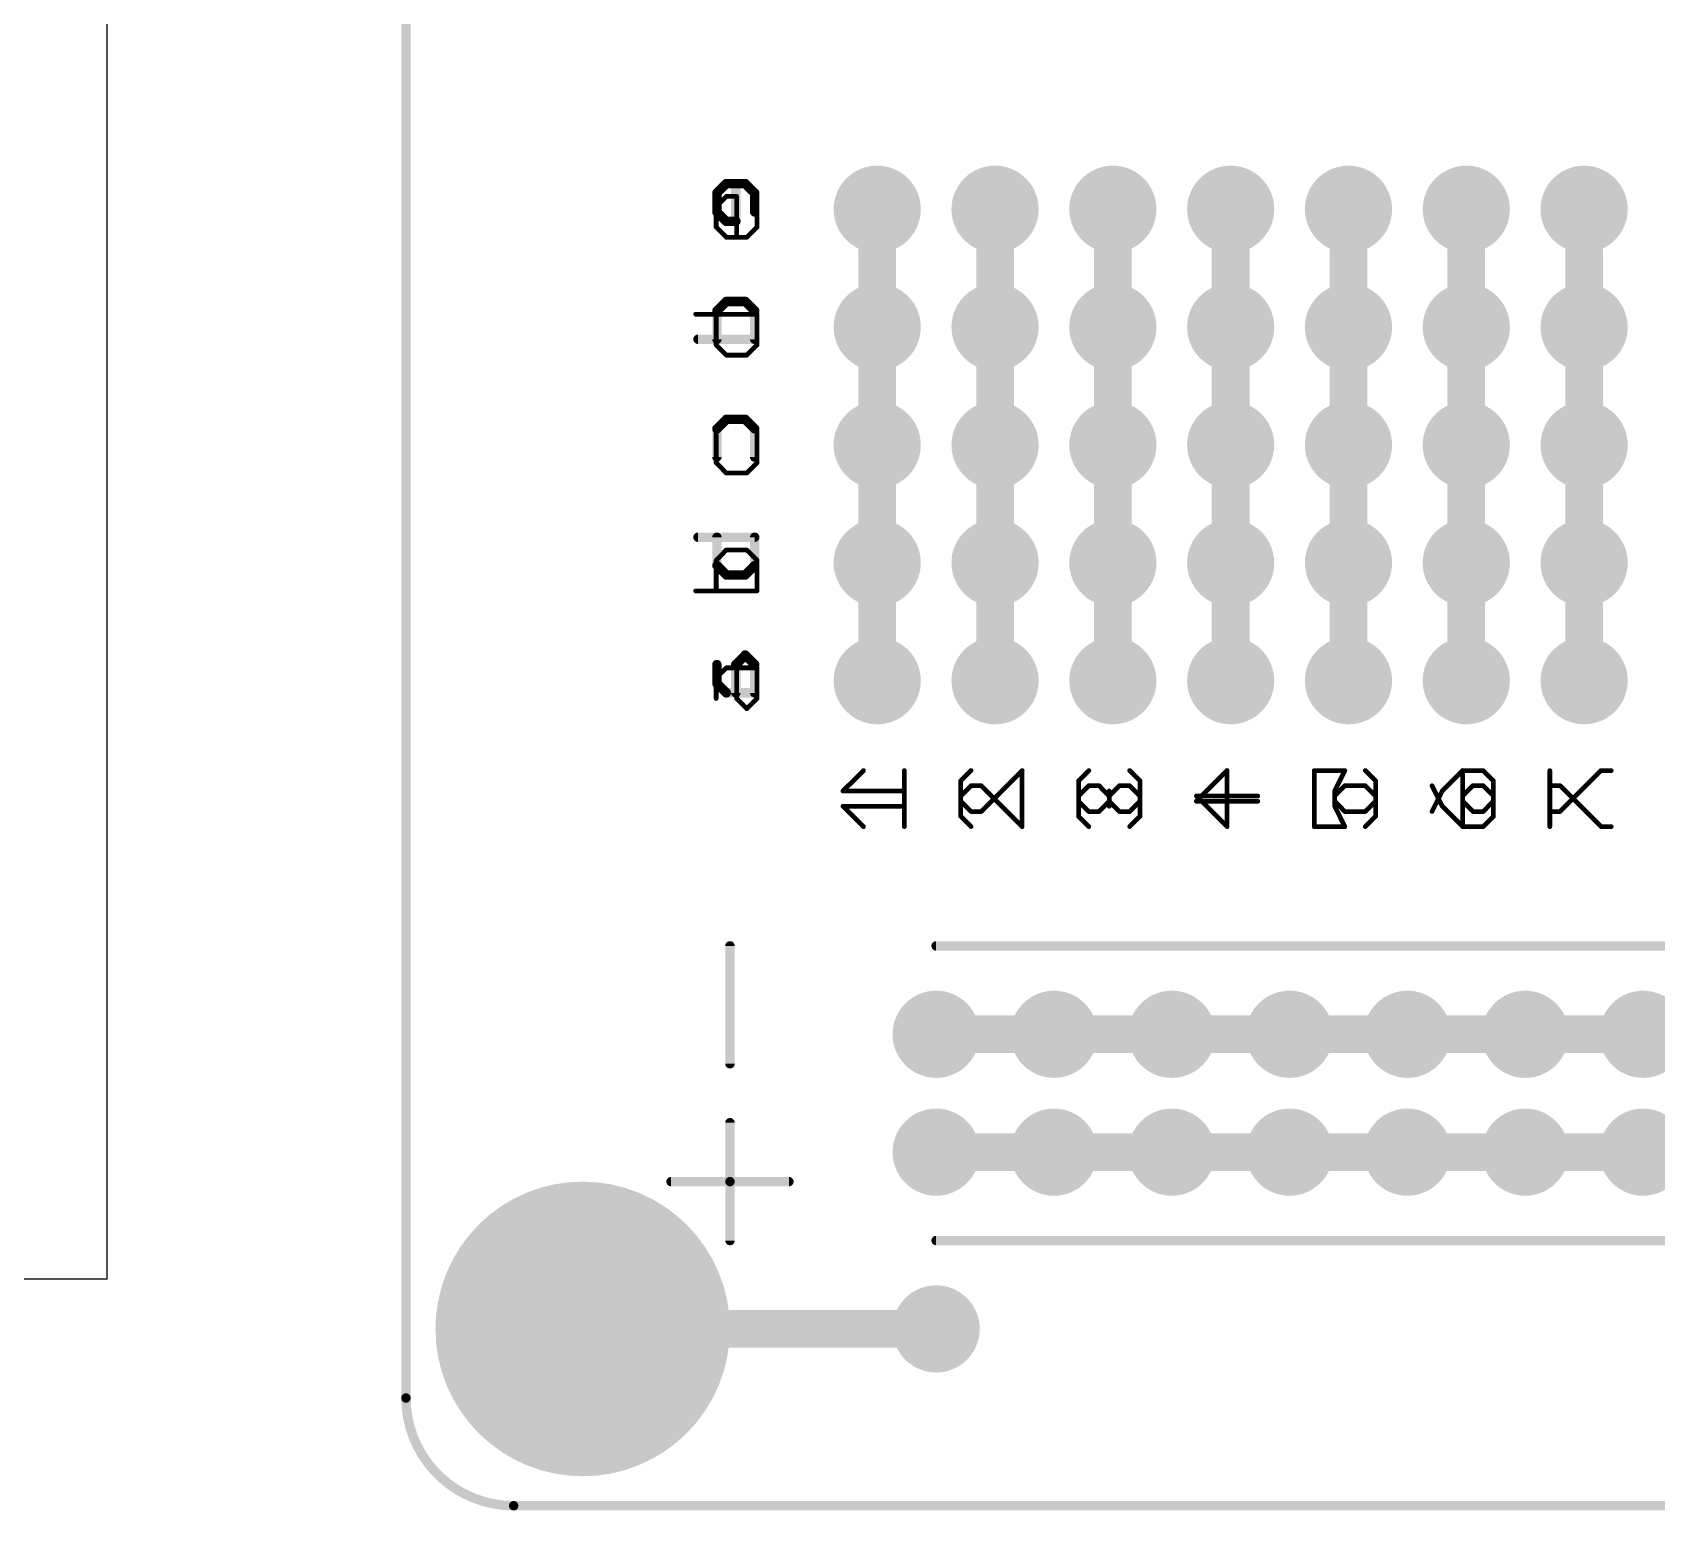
# Model space of a CAD drawing. Header units: inches. Extents: x 2 to 53, y 0 to 38.6.
# Drawn here: x 14.531 to 15.909, y 11.319 to 12.573 of the extents above; entities that cross this region are included whole.
import ezdxf

# ---------------------------------------------------------------- set-up
doc = ezdxf.new("R2010")
doc.units = ezdxf.units.IN
doc.header["$LTSCALE"] = 0.1
doc.header["$MEASUREMENT"] = 0
doc.layers.get('0').update_dxf_attribs({"plot": 0})
for name, color, linetype in [('16', 7, 'Continuous'), ('17', 7, 'Continuous'), ('20', 7, 'Continuous'), ('21', 7, 'Continuous'), ('22', 7, 'Continuous'), ('51', 7, 'Continuous'), ('Physical Devices', 7, 'Continuous')]:
    doc.layers.add(name, color=color, linetype=linetype)
doc.layers.get('0').off()

# ---------------------------------------------------------------- blocks, each defined once
blk = doc.blocks.new('RECT')
blk.add_solid([(-0.5, -0.5), (0.5, -0.5), (-0.5, 0.5), (0.5, 0.5)])
blk = doc.blocks.new('ROUNDP')
at = {"const_width": 0.5}
blk.add_lwpolyline([(0, -0.25, 1), (0, 0.25, 1), (0, -0.25)], format="xyb", dxfattribs=at)

msp = doc.modelspace()

# ---------------------------------------------------------------- linework, layer by layer
at = {"layer": '16', "const_width": 0.032}
for points in [[(15.2478, 12.4235), (15.2478, 12.3235)], [(15.3478, 12.3235), (15.3478, 12.4235)], [(15.4478, 12.4235), (15.4478, 12.3235)], [(15.5478, 12.3235), (15.5478, 12.4235)], [(15.6478, 12.4235), (15.6478, 12.3235)], [(15.7478, 12.3235), (15.7478, 12.4235)], [(15.8478, 12.4235), (15.8478, 12.3235)], [(15.2478, 12.3235), (15.2478, 12.2235)], [(15.3478, 12.2235), (15.3478, 12.3235)], [(15.4478, 12.3235), (15.4478, 12.2235)], [(15.5478, 12.2235), (15.5478, 12.3235)], [(15.6478, 12.3235), (15.6478, 12.2235)], [(15.7478, 12.2235), (15.7478, 12.3235)], [(15.8478, 12.3235), (15.8478, 12.2235)], [(15.2478, 12.2235), (15.2478, 12.1235)], [(15.3478, 12.1235), (15.3478, 12.2235)], [(15.4478, 12.2235), (15.4478, 12.1235)], [(15.5478, 12.1235), (15.5478, 12.2235)], [(15.6478, 12.2235), (15.6478, 12.1235)], [(15.7478, 12.1235), (15.7478, 12.2235)], [(15.8478, 12.2235), (15.8478, 12.1235)], [(15.2478, 12.1235), (15.2478, 12.0235)], [(15.3478, 12.0235), (15.3478, 12.1235)], [(15.4478, 12.1235), (15.4478, 12.0235)], [(15.5478, 12.0235), (15.5478, 12.1235)], [(15.6478, 12.1235), (15.6478, 12.0235)], [(15.7478, 12.0235), (15.7478, 12.1235)], [(15.8478, 12.1235), (15.8478, 12.0235)], [(15.2978, 11.7235), (15.3978, 11.7235)], [(15.3978, 11.7235), (15.4978, 11.7235)], [(15.4978, 11.7235), (15.5978, 11.7235)], [(15.5978, 11.7235), (15.6978, 11.7235)], [(15.6978, 11.7235), (15.7978, 11.7235)], [(15.7978, 11.7235), (15.8978, 11.7235)], [(15.8978, 11.7235), (15.9978, 11.7235)], [(15.2978, 11.6235), (15.3978, 11.6235)], [(15.3978, 11.6235), (15.4978, 11.6235)], [(15.4978, 11.6235), (15.5978, 11.6235)], [(15.5978, 11.6235), (15.6978, 11.6235)], [(15.6978, 11.6235), (15.7978, 11.6235)], [(15.7978, 11.6235), (15.8978, 11.6235)], [(15.8978, 11.6235), (15.9978, 11.6235)], [(15.2978, 11.4735), (14.9978, 11.4735)]]:
    msp.add_lwpolyline(points, dxfattribs=at)
at = {"layer": '16', "const_width": 0.016}
for points in [[(15.2558, 12.4235, 1), (15.2398, 12.4235)], [(15.3558, 12.4235, 1), (15.3398, 12.4235)], [(15.4558, 12.4235, 1), (15.4398, 12.4235)], [(15.5558, 12.4235, 1), (15.5398, 12.4235)], [(15.6558, 12.4235, 1), (15.6398, 12.4235)], [(15.7558, 12.4235, 1), (15.7398, 12.4235)], [(15.8558, 12.4235, 1), (15.8398, 12.4235)], [(15.2558, 12.3235, 1), (15.2398, 12.3235)], [(15.3558, 12.3235, 1), (15.3398, 12.3235)], [(15.4558, 12.3235, 1), (15.4398, 12.3235)], [(15.5558, 12.3235, 1), (15.5398, 12.3235)], [(15.6558, 12.3235, 1), (15.6398, 12.3235)], [(15.7558, 12.3235, 1), (15.7398, 12.3235)], [(15.8558, 12.3235, 1), (15.8398, 12.3235)], [(15.2398, 12.3235, 1), (15.2558, 12.3235)], [(15.3398, 12.3235, 1), (15.3558, 12.3235)], [(15.4398, 12.3235, 1), (15.4558, 12.3235)], [(15.5398, 12.3235, 1), (15.5558, 12.3235)], [(15.6398, 12.3235, 1), (15.6558, 12.3235)], [(15.7398, 12.3235, 1), (15.7558, 12.3235)], [(15.8398, 12.3235, 1), (15.8558, 12.3235)], [(15.2558, 12.2235, 1), (15.2398, 12.2235)], [(15.2398, 12.2235, 1), (15.2558, 12.2235)], [(15.3558, 12.2235, 1), (15.3398, 12.2235)], [(15.3398, 12.2235, 1), (15.3558, 12.2235)], [(15.4558, 12.2235, 1), (15.4398, 12.2235)], [(15.4398, 12.2235, 1), (15.4558, 12.2235)], [(15.5558, 12.2235, 1), (15.5398, 12.2235)], [(15.5398, 12.2235, 1), (15.5558, 12.2235)], [(15.6558, 12.2235, 1), (15.6398, 12.2235)], [(15.6398, 12.2235, 1), (15.6558, 12.2235)], [(15.7558, 12.2235, 1), (15.7398, 12.2235)], [(15.7398, 12.2235, 1), (15.7558, 12.2235)], [(15.8558, 12.2235, 1), (15.8398, 12.2235)], [(15.8398, 12.2235, 1), (15.8558, 12.2235)], [(15.2558, 12.1235, 1), (15.2398, 12.1235)], [(15.2398, 12.1235, 1), (15.2558, 12.1235)], [(15.3558, 12.1235, 1), (15.3398, 12.1235)], [(15.3398, 12.1235, 1), (15.3558, 12.1235)], [(15.4558, 12.1235, 1), (15.4398, 12.1235)], [(15.4398, 12.1235, 1), (15.4558, 12.1235)], [(15.5558, 12.1235, 1), (15.5398, 12.1235)], [(15.5398, 12.1235, 1), (15.5558, 12.1235)], [(15.6558, 12.1235, 1), (15.6398, 12.1235)], [(15.6398, 12.1235, 1), (15.6558, 12.1235)], [(15.7558, 12.1235, 1), (15.7398, 12.1235)], [(15.7398, 12.1235, 1), (15.7558, 12.1235)], [(15.8558, 12.1235, 1), (15.8398, 12.1235)], [(15.8398, 12.1235, 1), (15.8558, 12.1235)], [(15.2398, 12.0235, 1), (15.2558, 12.0235)], [(15.3398, 12.0235, 1), (15.3558, 12.0235)], [(15.4398, 12.0235, 1), (15.4558, 12.0235)], [(15.5398, 12.0235, 1), (15.5558, 12.0235)], [(15.6398, 12.0235, 1), (15.6558, 12.0235)], [(15.7398, 12.0235, 1), (15.7558, 12.0235)], [(15.8398, 12.0235, 1), (15.8558, 12.0235)], [(15.2978, 11.7315, 1), (15.2978, 11.7155)], [(15.3978, 11.7315, 1), (15.3978, 11.7155)], [(15.3978, 11.7155, 1), (15.3978, 11.7315)], [(15.4978, 11.7315, 1), (15.4978, 11.7155)], [(15.4978, 11.7155, 1), (15.4978, 11.7315)], [(15.5978, 11.7315, 1), (15.5978, 11.7155)], [(15.5978, 11.7155, 1), (15.5978, 11.7315)], [(15.6978, 11.7315, 1), (15.6978, 11.7155)], [(15.6978, 11.7155, 1), (15.6978, 11.7315)], [(15.7978, 11.7315, 1), (15.7978, 11.7155)], [(15.7978, 11.7155, 1), (15.7978, 11.7315)], [(15.8978, 11.7315, 1), (15.8978, 11.7155)], [(15.8978, 11.7155, 1), (15.8978, 11.7315)], [(15.2978, 11.6315, 1), (15.2978, 11.6155)], [(15.3978, 11.6315, 1), (15.3978, 11.6155)], [(15.3978, 11.6155, 1), (15.3978, 11.6315)], [(15.4978, 11.6315, 1), (15.4978, 11.6155)], [(15.4978, 11.6155, 1), (15.4978, 11.6315)], [(15.5978, 11.6315, 1), (15.5978, 11.6155)], [(15.5978, 11.6155, 1), (15.5978, 11.6315)], [(15.6978, 11.6315, 1), (15.6978, 11.6155)], [(15.6978, 11.6155, 1), (15.6978, 11.6315)], [(15.7978, 11.6315, 1), (15.7978, 11.6155)], [(15.7978, 11.6155, 1), (15.7978, 11.6315)], [(15.8978, 11.6315, 1), (15.8978, 11.6155)], [(15.8978, 11.6155, 1), (15.8978, 11.6315)], [(14.9978, 11.4815, 1), (14.9978, 11.4655)], [(15.2978, 11.4655, 1), (15.2978, 11.4815)]]:
    msp.add_lwpolyline(points, format="xyb", dxfattribs=at)
at = {"layer": '20', "const_width": 0.008}
for points in [[(14.8478, 13.732), (14.8478, 11.4149)], [(14.9392, 11.3235), (18.4563, 11.3235)]]:
    msp.add_lwpolyline(points, dxfattribs=at)
at = {"layer": '20'}
for points, const_width in [([(14.8478, 11.4149, 0.414214), (14.9392, 11.3235)], 0.008), ([(14.8498, 11.4149, 1), (14.8458, 11.4149)], 0.004), ([(14.8458, 11.4149, 1), (14.8498, 11.4149)], 0.004), ([(14.9392, 11.3255, 1), (14.9392, 11.3215)], 0.004), ([(14.9392, 11.3215, 1), (14.9392, 11.3255)], 0.004)]:
    msp.add_lwpolyline(points, format="xyb", dxfattribs=dict(at, const_width=const_width))
at = {"layer": '21'}
for points, const_width in [([(15.1111, 12.4257), (15.1197, 12.4344)], 0.004), ([(15.1197, 12.4344), (15.1284, 12.4344)], 0.004), ([(15.1284, 12.4344), (15.1284, 12.3997)], 0.004), ([(15.1111, 12.4084), (15.1111, 12.4257)], 0.004), ([(15.1458, 12.4257), (15.1458, 12.4084)], 0.004), ([(15.1197, 12.3997), (15.1111, 12.4084)], 0.004), ([(15.1458, 12.4084), (15.1371, 12.3997)], 0.004), ([(15.1371, 12.3997), (15.1197, 12.3997)], 0.004), ([(15.0937, 12.3344), (15.1458, 12.3344)], 0.004), ([(15.1111, 12.3084), (15.1111, 12.3344)], 0.004), ([(15.1458, 12.3344), (15.1458, 12.3084)], 0.004), ([(15.1197, 12.2997), (15.1111, 12.3084)], 0.004), ([(15.1458, 12.3084), (15.1371, 12.2997)], 0.004), ([(15.1371, 12.2997), (15.1197, 12.2997)], 0.004), ([(15.1111, 12.2344), (15.1111, 12.2084)], 0.004), ([(15.1458, 12.2084), (15.1458, 12.2344)], 0.004), ([(15.1111, 12.2084), (15.1197, 12.1997)], 0.004), ([(15.1197, 12.1997), (15.1371, 12.1997)], 0.004), ([(15.1371, 12.1997), (15.1458, 12.2084)], 0.004), ([(15.1197, 12.1344), (15.1111, 12.1257)], 0.004), ([(15.1371, 12.1344), (15.1197, 12.1344)], 0.004), ([(15.1458, 12.1257), (15.1371, 12.1344)], 0.004), ([(15.1111, 12.1257), (15.1111, 12.0997)], 0.004), ([(15.1458, 12.0997), (15.1458, 12.1257)], 0.004), ([(15.0937, 12.0997), (15.1458, 12.0997)], 0.004), ([(15.1111, 12.0257), (15.1197, 12.0344)], 0.004), ([(15.1197, 12.0344), (15.1458, 12.0344)], 0.004), ([(15.1284, 12.0084), (15.1284, 12.0344)], 0.004), ([(15.1458, 12.0344), (15.1458, 12.0084)], 0.004), ([(15.1111, 12.0084), (15.1111, 12.0257)], 0.004), ([(15.1371, 11.9997), (15.1284, 12.0084)], 0.004), ([(15.1458, 12.0084), (15.1371, 11.9997)], 0.004), ([(15.2708, 11.8997), (15.2708, 11.9344)], 0.004), ([(15.3274, 11.9344), (15.3187, 11.9257)], 0.004), ([(15.3187, 11.9257), (15.3187, 11.9084)], 0.004), ([(15.3361, 11.9344), (15.3274, 11.9344)], 0.004), ([(15.3708, 11.8997), (15.3361, 11.9344)], 0.004), ([(15.3708, 11.9344), (15.3708, 11.8997)], 0.004), ([(15.4187, 11.9257), (15.4274, 11.9344)], 0.004), ([(15.4187, 11.9084), (15.4187, 11.9257)], 0.004), ([(15.4274, 11.9344), (15.4361, 11.9344)], 0.004), ([(15.4361, 11.9344), (15.4447, 11.9257)], 0.004), ([(15.4447, 11.9257), (15.4534, 11.9344)], 0.004), ([(15.4447, 11.9257), (15.4447, 11.917)], 0.004), ([(15.4534, 11.9344), (15.4621, 11.9344)], 0.004), ([(15.4621, 11.9344), (15.4708, 11.9257)], 0.004), ([(15.4708, 11.9257), (15.4708, 11.9084)], 0.004), ([(15.5708, 11.9257), (15.5187, 11.9257)], 0.004), ([(15.5187, 11.9257), (15.5447, 11.8997)], 0.004), ([(15.5447, 11.8997), (15.5447, 11.9344)], 0.004), ([(15.6187, 11.9344), (15.6187, 11.8997)], 0.004), ([(15.6361, 11.9257), (15.6447, 11.9344)], 0.004), ([(15.6361, 11.917), (15.6361, 11.9257)], 0.004), ([(15.6447, 11.9344), (15.6621, 11.9344)], 0.004), ([(15.6621, 11.9344), (15.6708, 11.9257)], 0.004), ([(15.6708, 11.9257), (15.6708, 11.9084)], 0.004), ([(15.7187, 11.9344), (15.7274, 11.917)], 0.004), ([(15.7534, 11.9344), (15.7447, 11.9257)], 0.004), ([(15.7447, 11.9257), (15.7447, 11.8997)], 0.004), ([(15.7621, 11.9344), (15.7534, 11.9344)], 0.004), ([(15.7708, 11.9257), (15.7621, 11.9344)], 0.004), ([(15.7708, 11.9084), (15.7708, 11.9257)], 0.004), ([(15.8187, 11.8997), (15.8187, 11.9344)], 0.004), ([(15.8187, 11.9344), (15.8274, 11.9344)], 0.004), ([(15.8274, 11.9344), (15.8621, 11.8997)], 0.004), ([(15.2361, 11.8997), (15.2187, 11.917)], 0.004), ([(15.2187, 11.917), (15.2708, 11.917)], 0.004), ([(15.3187, 11.9084), (15.3274, 11.8997)], 0.004), ([(15.4274, 11.8997), (15.4187, 11.9084)], 0.004), ([(15.4708, 11.9084), (15.4621, 11.8997)], 0.004), ([(15.6447, 11.8997), (15.6361, 11.917)], 0.004), ([(15.6708, 11.9084), (15.6621, 11.8997)], 0.004), ([(15.7274, 11.917), (15.7447, 11.8997)], 0.004), ([(15.7621, 11.8997), (15.7708, 11.9084)], 0.004), ([(15.6187, 11.8997), (15.6447, 11.8997)], 0.004), ([(15.7447, 11.8997), (15.7621, 11.8997)], 0.004), ([(15.8621, 11.8997), (15.8708, 11.8997)], 0.004), ([(15.1228, 11.6985), (15.1228, 11.7985)], 0.008), ([(15.2978, 11.7985), (18.0978, 11.7985)], 0.008), ([(15.1228, 11.6485), (15.1228, 11.5985)], 0.008), ([(15.0728, 11.5985), (15.1228, 11.5985)], 0.008), ([(15.1728, 11.5985), (15.1228, 11.5985)], 0.008), ([(15.1228, 11.5985), (15.1228, 11.5485)], 0.008), ([(15.2978, 11.5485), (18.0978, 11.5485)], 0.008)]:
    msp.add_lwpolyline(points, dxfattribs=dict(at, const_width=const_width))
for points, const_width in [([(15.1197, 12.4354, 1), (15.1197, 12.4334)], 0.002), ([(15.1205, 12.4337, 1), (15.119, 12.4351)], 0.002), ([(15.1294, 12.4344, 1), (15.1274, 12.4344)], 0.002), ([(15.1284, 12.4334, 1), (15.1284, 12.4354)], 0.002), ([(15.1121, 12.4257, 1), (15.1101, 12.4257)], 0.002), ([(15.1104, 12.4264, 1), (15.1118, 12.425)], 0.002), ([(15.1468, 12.4257, 1), (15.1448, 12.4257)], 0.002), ([(15.1118, 12.4091, 1), (15.1104, 12.4076)], 0.002), ([(15.1101, 12.4084, 1), (15.1121, 12.4084)], 0.002), ([(15.1448, 12.4084, 1), (15.1468, 12.4084)], 0.002), ([(15.1465, 12.4076, 1), (15.1451, 12.4091)], 0.002), ([(15.1197, 12.4007, 1), (15.1197, 12.3987)], 0.002), ([(15.119, 12.399, 1), (15.1205, 12.4004)], 0.002), ([(15.1274, 12.3997, 1), (15.1294, 12.3997)], 0.002), ([(15.1364, 12.4004, 1), (15.1378, 12.399)], 0.002), ([(15.1371, 12.3987, 1), (15.1371, 12.4007)], 0.002), ([(15.0937, 12.3354, 1), (15.0937, 12.3334)], 0.002), ([(15.1121, 12.3344, 1), (15.1101, 12.3344)], 0.002), ([(15.1468, 12.3344, 1), (15.1448, 12.3344)], 0.002), ([(15.1458, 12.3334, 1), (15.1458, 12.3354)], 0.002), ([(15.1118, 12.3091, 1), (15.1104, 12.3076)], 0.002), ([(15.1465, 12.3076, 1), (15.1451, 12.3091)], 0.002), ([(15.1101, 12.3084, 1), (15.1121, 12.3084)], 0.002), ([(15.1197, 12.3007, 1), (15.1197, 12.2987)], 0.002), ([(15.119, 12.299, 1), (15.1205, 12.3004)], 0.002), ([(15.1364, 12.3004, 1), (15.1378, 12.299)], 0.002), ([(15.1371, 12.2987, 1), (15.1371, 12.3007)], 0.002), ([(15.1448, 12.3084, 1), (15.1468, 12.3084)], 0.002), ([(15.1121, 12.2344, 1), (15.1101, 12.2344)], 0.002), ([(15.1468, 12.2344, 1), (15.1448, 12.2344)], 0.002), ([(15.1118, 12.2091, 1), (15.1104, 12.2076)], 0.002), ([(15.1101, 12.2084, 1), (15.1121, 12.2084)], 0.002), ([(15.1197, 12.2007, 1), (15.1197, 12.1987)], 0.002), ([(15.119, 12.199, 1), (15.1205, 12.2004)], 0.002), ([(15.1364, 12.2004, 1), (15.1378, 12.199)], 0.002), ([(15.1371, 12.1987, 1), (15.1371, 12.2007)], 0.002), ([(15.1448, 12.2084, 1), (15.1468, 12.2084)], 0.002), ([(15.1465, 12.2076, 1), (15.1451, 12.2091)], 0.002), ([(15.1197, 12.1354, 1), (15.1197, 12.1334)], 0.002), ([(15.1205, 12.1337, 1), (15.119, 12.1351)], 0.002), ([(15.1378, 12.1351, 1), (15.1364, 12.1337)], 0.002), ([(15.1371, 12.1334, 1), (15.1371, 12.1354)], 0.002), ([(15.1121, 12.1257, 1), (15.1101, 12.1257)], 0.002), ([(15.1104, 12.1264, 1), (15.1118, 12.125)], 0.002), ([(15.1468, 12.1257, 1), (15.1448, 12.1257)], 0.002), ([(15.1451, 12.125, 1), (15.1465, 12.1264)], 0.002), ([(15.0937, 12.1007, 1), (15.0937, 12.0987)], 0.002), ([(15.1101, 12.0997, 1), (15.1121, 12.0997)], 0.002), ([(15.1448, 12.0997, 1), (15.1468, 12.0997)], 0.002), ([(15.1458, 12.0987, 1), (15.1458, 12.1007)], 0.002), ([(15.1197, 12.0354, 1), (15.1197, 12.0334)], 0.002), ([(15.1205, 12.0337, 1), (15.119, 12.0351)], 0.002), ([(15.1294, 12.0344, 1), (15.1274, 12.0344)], 0.002), ([(15.1468, 12.0344, 1), (15.1448, 12.0344)], 0.002), ([(15.1458, 12.0334, 1), (15.1458, 12.0354)], 0.002), ([(15.1121, 12.0257, 1), (15.1101, 12.0257)], 0.002), ([(15.1104, 12.0264, 1), (15.1118, 12.025)], 0.002), ([(15.1101, 12.0084, 1), (15.1121, 12.0084)], 0.002), ([(15.1291, 12.0091, 1), (15.1277, 12.0076)], 0.002), ([(15.1274, 12.0084, 1), (15.1294, 12.0084)], 0.002), ([(15.1448, 12.0084, 1), (15.1468, 12.0084)], 0.002), ([(15.1465, 12.0076, 1), (15.1451, 12.0091)], 0.002), ([(15.1364, 12.0004, 1), (15.1378, 11.999)], 0.002), ([(15.1364, 11.999, 1), (15.1378, 12.0004)], 0.002), ([(15.2718, 11.9344, 1), (15.2698, 11.9344)], 0.002), ([(15.3197, 11.9257, 1), (15.3177, 11.9257)], 0.002), ([(15.318, 11.9264, 1), (15.3194, 11.925)], 0.002), ([(15.3274, 11.9354, 1), (15.3274, 11.9334)], 0.002), ([(15.3281, 11.9337, 1), (15.3267, 11.9351)], 0.002), ([(15.3368, 11.9351, 1), (15.3354, 11.9337)], 0.002), ([(15.3361, 11.9334, 1), (15.3361, 11.9354)], 0.002), ([(15.3718, 11.9344, 1), (15.3698, 11.9344)], 0.002), ([(15.4197, 11.9257, 1), (15.4177, 11.9257)], 0.002), ([(15.418, 11.9264, 1), (15.4194, 11.925)], 0.002), ([(15.4274, 11.9354, 1), (15.4274, 11.9334)], 0.002), ([(15.4281, 11.9337, 1), (15.4267, 11.9351)], 0.002), ([(15.4368, 11.9351, 1), (15.4354, 11.9337)], 0.002), ([(15.4361, 11.9334, 1), (15.4361, 11.9354)], 0.002), ([(15.4457, 11.9257, 1), (15.4437, 11.9257)], 0.002), ([(15.444, 11.9264, 1), (15.4455, 11.925)], 0.002), ([(15.444, 11.925, 1), (15.4455, 11.9264)], 0.002), ([(15.4534, 11.9354, 1), (15.4534, 11.9334)], 0.002), ([(15.4541, 11.9337, 1), (15.4527, 11.9351)], 0.002), ([(15.4628, 11.9351, 1), (15.4614, 11.9337)], 0.002), ([(15.4621, 11.9334, 1), (15.4621, 11.9354)], 0.002), ([(15.4718, 11.9257, 1), (15.4698, 11.9257)], 0.002), ([(15.4701, 11.925, 1), (15.4715, 11.9264)], 0.002), ([(15.5187, 11.9267, 1), (15.5187, 11.9247)], 0.002), ([(15.5194, 11.9264, 1), (15.518, 11.925)], 0.002), ([(15.5457, 11.9344, 1), (15.5437, 11.9344)], 0.002), ([(15.5708, 11.9247, 1), (15.5708, 11.9267)], 0.002), ([(15.6197, 11.9344, 1), (15.6177, 11.9344)], 0.002), ([(15.6371, 11.9257, 1), (15.6351, 11.9257)], 0.002), ([(15.6354, 11.9264, 1), (15.6368, 11.925)], 0.002), ([(15.6447, 11.9354, 1), (15.6447, 11.9334)], 0.002), ([(15.6455, 11.9337, 1), (15.644, 11.9351)], 0.002), ([(15.6628, 11.9351, 1), (15.6614, 11.9337)], 0.002), ([(15.6621, 11.9334, 1), (15.6621, 11.9354)], 0.002), ([(15.6718, 11.9257, 1), (15.6698, 11.9257)], 0.002), ([(15.6701, 11.925, 1), (15.6715, 11.9264)], 0.002), ([(15.7196, 11.9348, 1), (15.7178, 11.9339)], 0.002), ([(15.7457, 11.9257, 1), (15.7437, 11.9257)], 0.002), ([(15.744, 11.9264, 1), (15.7455, 11.925)], 0.002), ([(15.7534, 11.9354, 1), (15.7534, 11.9334)], 0.002), ([(15.7541, 11.9337, 1), (15.7527, 11.9351)], 0.002), ([(15.7628, 11.9351, 1), (15.7614, 11.9337)], 0.002), ([(15.7621, 11.9334, 1), (15.7621, 11.9354)], 0.002), ([(15.7718, 11.9257, 1), (15.7698, 11.9257)], 0.002), ([(15.7701, 11.925, 1), (15.7715, 11.9264)], 0.002), ([(15.8197, 11.9344, 1), (15.8177, 11.9344)], 0.002), ([(15.8187, 11.9354, 1), (15.8187, 11.9334)], 0.002), ([(15.8281, 11.9351, 1), (15.8267, 11.9337)], 0.002), ([(15.8274, 11.9334, 1), (15.8274, 11.9354)], 0.002), ([(15.2194, 11.9177, 1), (15.218, 11.9163)], 0.002), ([(15.2187, 11.918, 1), (15.2187, 11.916)], 0.002), ([(15.2708, 11.916, 1), (15.2708, 11.918)], 0.002), ([(15.3194, 11.9091, 1), (15.318, 11.9076)], 0.002), ([(15.4194, 11.9091, 1), (15.418, 11.9076)], 0.002), ([(15.4437, 11.917, 1), (15.4457, 11.917)], 0.002), ([(15.4715, 11.9076, 1), (15.4701, 11.9091)], 0.002), ([(15.637, 11.9175, 1), (15.6352, 11.9166)], 0.002), ([(15.6351, 11.917, 1), (15.6371, 11.917)], 0.002), ([(15.6715, 11.9076, 1), (15.6701, 11.9091)], 0.002), ([(15.7281, 11.9177, 1), (15.7267, 11.9163)], 0.002), ([(15.7265, 11.9166, 1), (15.7283, 11.9175)], 0.002), ([(15.7715, 11.9076, 1), (15.7701, 11.9091)], 0.002), ([(15.2354, 11.899, 1), (15.2368, 11.9004)], 0.002), ([(15.2698, 11.8997, 1), (15.2718, 11.8997)], 0.002), ([(15.3177, 11.9084, 1), (15.3197, 11.9084)], 0.002), ([(15.3267, 11.899, 1), (15.3281, 11.9004)], 0.002), ([(15.3698, 11.8997, 1), (15.3718, 11.8997)], 0.002), ([(15.3701, 11.899, 1), (15.3715, 11.9004)], 0.002), ([(15.4177, 11.9084, 1), (15.4197, 11.9084)], 0.002), ([(15.4267, 11.899, 1), (15.4281, 11.9004)], 0.002), ([(15.4614, 11.9004, 1), (15.4628, 11.899)], 0.002), ([(15.4698, 11.9084, 1), (15.4718, 11.9084)], 0.002), ([(15.5437, 11.8997, 1), (15.5457, 11.8997)], 0.002), ([(15.544, 11.899, 1), (15.5455, 11.9004)], 0.002), ([(15.6187, 11.9007, 1), (15.6187, 11.8987)], 0.002), ([(15.6177, 11.8997, 1), (15.6197, 11.8997)], 0.002), ([(15.6438, 11.8992, 1), (15.6456, 11.9001)], 0.002), ([(15.6447, 11.8987, 1), (15.6447, 11.9007)], 0.002), ([(15.6614, 11.9004, 1), (15.6628, 11.899)], 0.002), ([(15.6698, 11.9084, 1), (15.6718, 11.9084)], 0.002), ([(15.7447, 11.9007, 1), (15.7447, 11.8987)], 0.002), ([(15.7437, 11.8997, 1), (15.7457, 11.8997)], 0.002), ([(15.744, 11.899, 1), (15.7455, 11.9004)], 0.002), ([(15.7614, 11.9004, 1), (15.7628, 11.899)], 0.002), ([(15.7621, 11.8987, 1), (15.7621, 11.9007)], 0.002), ([(15.7698, 11.9084, 1), (15.7718, 11.9084)], 0.002), ([(15.8177, 11.8997, 1), (15.8197, 11.8997)], 0.002), ([(15.8621, 11.9007, 1), (15.8621, 11.8987)], 0.002), ([(15.8614, 11.899, 1), (15.8628, 11.9004)], 0.002), ([(15.8708, 11.8987, 1), (15.8708, 11.9007)], 0.002), ([(15.1248, 11.7985, 1), (15.1208, 11.7985)], 0.004), ([(15.2978, 11.8005, 1), (15.2978, 11.7965)], 0.004), ([(15.1208, 11.6985, 1), (15.1248, 11.6985)], 0.004), ([(15.1248, 11.6485, 1), (15.1208, 11.6485)], 0.004), ([(15.0728, 11.6005, 1), (15.0728, 11.5965)], 0.004), ([(15.1228, 11.6005, 1), (15.1228, 11.5965)], 0.004), ([(15.1248, 11.5985, 1), (15.1208, 11.5985)], 0.004), ([(15.1208, 11.5985, 1), (15.1248, 11.5985)], 0.004), ([(15.1228, 11.5965, 1), (15.1228, 11.6005)], 0.004), ([(15.1728, 11.5965, 1), (15.1728, 11.6005)], 0.004), ([(15.2978, 11.5505, 1), (15.2978, 11.5465)], 0.004), ([(15.1208, 11.5485, 1), (15.1248, 11.5485)], 0.004)]:
    msp.add_lwpolyline(points, format="xyb", dxfattribs=dict(at, const_width=const_width))
at = {"layer": '22'}
for points, const_width in [([(15.1197, 12.4452), (15.1117, 12.4372)], 0.008), ([(15.1358, 12.4452), (15.1197, 12.4452)], 0.008), ([(15.1278, 12.4132), (15.1278, 12.4452)], 0.008), ([(15.1438, 12.4372), (15.1358, 12.4452)], 0.008), ([(15.1117, 12.4372), (15.1117, 12.4212)], 0.008), ([(15.1438, 12.4212), (15.1438, 12.4372)], 0.008), ([(15.1117, 12.4212), (15.1197, 12.4132)], 0.008), ([(15.1197, 12.4132), (15.1278, 12.4132)], 0.008), ([(15.1197, 12.3452), (15.1117, 12.3372)], 0.008), ([(15.1117, 12.3372), (15.1117, 12.3132)], 0.008), ([(15.1358, 12.3452), (15.1197, 12.3452)], 0.008), ([(15.1438, 12.3372), (15.1358, 12.3452)], 0.008), ([(15.1438, 12.3132), (15.1438, 12.3372)], 0.008), ([(15.0957, 12.3132), (15.1438, 12.3132)], 0.008), ([(15.1117, 12.2372), (15.1197, 12.2452)], 0.008), ([(15.1117, 12.2132), (15.1117, 12.2372)], 0.008), ([(15.1197, 12.2452), (15.1358, 12.2452)], 0.008), ([(15.1358, 12.2452), (15.1438, 12.2372)], 0.008), ([(15.1438, 12.2372), (15.1438, 12.2132)], 0.008), ([(15.0957, 12.1452), (15.1438, 12.1452)], 0.008), ([(15.1117, 12.1212), (15.1117, 12.1452)], 0.008), ([(15.1438, 12.1452), (15.1438, 12.1212)], 0.008), ([(15.1197, 12.1132), (15.1117, 12.1212)], 0.008), ([(15.1358, 12.1132), (15.1197, 12.1132)], 0.008), ([(15.1438, 12.1212), (15.1358, 12.1132)], 0.008), ([(15.1358, 12.0452), (15.1278, 12.0372)], 0.008), ([(15.1438, 12.0372), (15.1358, 12.0452)], 0.008), ([(15.1117, 12.0372), (15.1117, 12.0212)], 0.008), ([(15.1278, 12.0372), (15.1278, 12.0132)], 0.008), ([(15.1438, 12.0132), (15.1438, 12.0372)], 0.008), ([(15.1117, 12.0212), (15.1197, 12.0132)], 0.008), ([(15.1197, 12.0132), (15.1438, 12.0132)], 0.008), ([(15.2361, 11.9472), (15.2187, 11.9299)], 0.004), ([(15.2708, 11.9472), (15.2708, 11.9125)], 0.004), ([(15.3187, 11.9386), (15.3274, 11.9472)], 0.004), ([(15.3187, 11.9212), (15.3187, 11.9386)], 0.004), ([(15.3708, 11.9472), (15.3361, 11.9125)], 0.004), ([(15.3708, 11.9125), (15.3708, 11.9472)], 0.004), ([(15.4274, 11.9472), (15.4187, 11.9386)], 0.004), ([(15.4187, 11.9386), (15.4187, 11.9212)], 0.004), ([(15.4708, 11.9386), (15.4621, 11.9472)], 0.004), ([(15.4708, 11.9212), (15.4708, 11.9386)], 0.004), ([(15.5187, 11.9212), (15.5447, 11.9472)], 0.004), ([(15.5447, 11.9472), (15.5447, 11.9125)], 0.004), ([(15.6187, 11.9125), (15.6187, 11.9472)], 0.004), ([(15.6187, 11.9472), (15.6447, 11.9472)], 0.004), ([(15.6447, 11.9472), (15.6361, 11.9299)], 0.004), ([(15.6708, 11.9386), (15.6621, 11.9472)], 0.004), ([(15.6708, 11.9212), (15.6708, 11.9386)], 0.004), ([(15.7274, 11.9299), (15.7447, 11.9472)], 0.004), ([(15.7447, 11.9472), (15.7621, 11.9472)], 0.004), ([(15.7447, 11.9212), (15.7447, 11.9472)], 0.004), ([(15.7621, 11.9472), (15.7708, 11.9386)], 0.004), ([(15.7708, 11.9386), (15.7708, 11.9212)], 0.004), ([(15.8187, 11.9472), (15.8187, 11.9125)], 0.004), ([(15.8274, 11.9125), (15.8621, 11.9472)], 0.004), ([(15.8621, 11.9472), (15.8708, 11.9472)], 0.004), ([(15.2187, 11.9299), (15.2708, 11.9299)], 0.004), ([(15.4447, 11.9212), (15.4447, 11.9299)], 0.004), ([(15.6361, 11.9299), (15.6361, 11.9212)], 0.004), ([(15.7187, 11.9125), (15.7274, 11.9299)], 0.004), ([(15.3274, 11.9125), (15.3187, 11.9212)], 0.004), ([(15.3361, 11.9125), (15.3274, 11.9125)], 0.004), ([(15.4187, 11.9212), (15.4274, 11.9125)], 0.004), ([(15.4274, 11.9125), (15.4361, 11.9125)], 0.004), ([(15.4361, 11.9125), (15.4447, 11.9212)], 0.004), ([(15.4447, 11.9212), (15.4534, 11.9125)], 0.004), ([(15.4534, 11.9125), (15.4621, 11.9125)], 0.004), ([(15.4621, 11.9125), (15.4708, 11.9212)], 0.004), ([(15.5708, 11.9212), (15.5187, 11.9212)], 0.004), ([(15.6361, 11.9212), (15.6447, 11.9125)], 0.004), ([(15.6447, 11.9125), (15.6621, 11.9125)], 0.004), ([(15.6621, 11.9125), (15.6708, 11.9212)], 0.004), ([(15.7534, 11.9125), (15.7447, 11.9212)], 0.004), ([(15.7621, 11.9125), (15.7534, 11.9125)], 0.004), ([(15.7708, 11.9212), (15.7621, 11.9125)], 0.004), ([(15.8187, 11.9125), (15.8274, 11.9125)], 0.004), ([(15.1228, 11.6985), (15.1228, 11.7985)], 0.008), ([(15.2978, 11.7985), (18.0978, 11.7985)], 0.008), ([(15.1228, 11.6485), (15.1228, 11.5985)], 0.008), ([(15.0728, 11.5985), (15.1228, 11.5985)], 0.008), ([(15.1728, 11.5985), (15.1228, 11.5985)], 0.008), ([(15.1228, 11.5985), (15.1228, 11.5485)], 0.008), ([(15.2978, 11.5485), (18.0978, 11.5485)], 0.008)]:
    msp.add_lwpolyline(points, dxfattribs=dict(at, const_width=const_width))
for points, const_width in [([(15.1197, 12.4472, 1), (15.1197, 12.4432)], 0.004), ([(15.1212, 12.4438, 1), (15.1183, 12.4467)], 0.004), ([(15.1298, 12.4452, 1), (15.1258, 12.4452)], 0.004), ([(15.1372, 12.4467, 1), (15.1343, 12.4438)], 0.004), ([(15.1358, 12.4432, 1), (15.1358, 12.4472)], 0.004), ([(15.1137, 12.4372, 1), (15.1097, 12.4372)], 0.004), ([(15.1103, 12.4387, 1), (15.1132, 12.4358)], 0.004), ([(15.1458, 12.4372, 1), (15.1418, 12.4372)], 0.004), ([(15.1424, 12.4358, 1), (15.1452, 12.4387)], 0.004), ([(15.1132, 12.4226, 1), (15.1103, 12.4198)], 0.004), ([(15.1097, 12.4212, 1), (15.1137, 12.4212)], 0.004), ([(15.1418, 12.4212, 1), (15.1458, 12.4212)], 0.004), ([(15.1197, 12.4152, 1), (15.1197, 12.4112)], 0.004), ([(15.1183, 12.4118, 1), (15.1212, 12.4146)], 0.004), ([(15.1258, 12.4132, 1), (15.1298, 12.4132)], 0.004), ([(15.1278, 12.4112, 1), (15.1278, 12.4152)], 0.004), ([(15.1137, 12.3372, 1), (15.1097, 12.3372)], 0.004), ([(15.1103, 12.3387, 1), (15.1132, 12.3358)], 0.004), ([(15.1197, 12.3472, 1), (15.1197, 12.3432)], 0.004), ([(15.1212, 12.3438, 1), (15.1183, 12.3467)], 0.004), ([(15.1372, 12.3467, 1), (15.1343, 12.3438)], 0.004), ([(15.1358, 12.3432, 1), (15.1358, 12.3472)], 0.004), ([(15.1458, 12.3372, 1), (15.1418, 12.3372)], 0.004), ([(15.1424, 12.3358, 1), (15.1452, 12.3387)], 0.004), ([(15.0957, 12.3152, 1), (15.0957, 12.3112)], 0.004), ([(15.1097, 12.3132, 1), (15.1137, 12.3132)], 0.004), ([(15.1418, 12.3132, 1), (15.1458, 12.3132)], 0.004), ([(15.1438, 12.3112, 1), (15.1438, 12.3152)], 0.004), ([(15.1137, 12.2372, 1), (15.1097, 12.2372)], 0.004), ([(15.1197, 12.2472, 1), (15.1197, 12.2432)], 0.004), ([(15.1212, 12.2438, 1), (15.1183, 12.2467)], 0.004), ([(15.1372, 12.2467, 1), (15.1343, 12.2438)], 0.004), ([(15.1358, 12.2432, 1), (15.1358, 12.2472)], 0.004), ([(15.1458, 12.2372, 1), (15.1418, 12.2372)], 0.004), ([(15.1103, 12.2387, 1), (15.1132, 12.2358)], 0.004), ([(15.1424, 12.2358, 1), (15.1452, 12.2387)], 0.004), ([(15.1097, 12.2132, 1), (15.1137, 12.2132)], 0.004), ([(15.1418, 12.2132, 1), (15.1458, 12.2132)], 0.004), ([(15.0957, 12.1472, 1), (15.0957, 12.1432)], 0.004), ([(15.1137, 12.1452, 1), (15.1097, 12.1452)], 0.004), ([(15.1458, 12.1452, 1), (15.1418, 12.1452)], 0.004), ([(15.1438, 12.1432, 1), (15.1438, 12.1472)], 0.004), ([(15.1132, 12.1226, 1), (15.1103, 12.1198)], 0.004), ([(15.1097, 12.1212, 1), (15.1137, 12.1212)], 0.004), ([(15.1197, 12.1152, 1), (15.1197, 12.1112)], 0.004), ([(15.1358, 12.1112, 1), (15.1358, 12.1152)], 0.004), ([(15.1418, 12.1212, 1), (15.1458, 12.1212)], 0.004), ([(15.1452, 12.1198, 1), (15.1424, 12.1226)], 0.004), ([(15.1183, 12.1118, 1), (15.1212, 12.1146)], 0.004), ([(15.1343, 12.1146, 1), (15.1372, 12.1118)], 0.004), ([(15.1372, 12.0467, 1), (15.1343, 12.0438)], 0.004), ([(15.1372, 12.0438, 1), (15.1343, 12.0467)], 0.004), ([(15.1137, 12.0372, 1), (15.1097, 12.0372)], 0.004), ([(15.1298, 12.0372, 1), (15.1258, 12.0372)], 0.004), ([(15.1263, 12.0387, 1), (15.1292, 12.0358)], 0.004), ([(15.1458, 12.0372, 1), (15.1418, 12.0372)], 0.004), ([(15.1424, 12.0358, 1), (15.1452, 12.0387)], 0.004), ([(15.1132, 12.0226, 1), (15.1103, 12.0198)], 0.004), ([(15.1097, 12.0212, 1), (15.1137, 12.0212)], 0.004), ([(15.1197, 12.0152, 1), (15.1197, 12.0112)], 0.004), ([(15.1183, 12.0118, 1), (15.1212, 12.0146)], 0.004), ([(15.1258, 12.0132, 1), (15.1298, 12.0132)], 0.004), ([(15.1418, 12.0132, 1), (15.1458, 12.0132)], 0.004), ([(15.1438, 12.0112, 1), (15.1438, 12.0152)], 0.004), ([(15.2368, 11.9465, 1), (15.2354, 11.948)], 0.002), ([(15.2718, 11.9472, 1), (15.2698, 11.9472)], 0.002), ([(15.3197, 11.9386, 1), (15.3177, 11.9386)], 0.002), ([(15.318, 11.9393, 1), (15.3194, 11.9379)], 0.002), ([(15.3281, 11.9465, 1), (15.3267, 11.948)], 0.002), ([(15.3718, 11.9472, 1), (15.3698, 11.9472)], 0.002), ([(15.3715, 11.9465, 1), (15.3701, 11.948)], 0.002), ([(15.4197, 11.9386, 1), (15.4177, 11.9386)], 0.002), ([(15.418, 11.9393, 1), (15.4194, 11.9379)], 0.002), ([(15.4281, 11.9465, 1), (15.4267, 11.948)], 0.002), ([(15.4628, 11.948, 1), (15.4614, 11.9465)], 0.002), ([(15.4718, 11.9386, 1), (15.4698, 11.9386)], 0.002), ([(15.4701, 11.9379, 1), (15.4715, 11.9393)], 0.002), ([(15.5457, 11.9472, 1), (15.5437, 11.9472)], 0.002), ([(15.5455, 11.9465, 1), (15.544, 11.948)], 0.002), ([(15.6197, 11.9472, 1), (15.6177, 11.9472)], 0.002), ([(15.6187, 11.9482, 1), (15.6187, 11.9462)], 0.002), ([(15.6456, 11.9468, 1), (15.6438, 11.9477)], 0.002), ([(15.6447, 11.9462, 1), (15.6447, 11.9482)], 0.002), ([(15.6628, 11.948, 1), (15.6614, 11.9465)], 0.002), ([(15.6718, 11.9386, 1), (15.6698, 11.9386)], 0.002), ([(15.6701, 11.9379, 1), (15.6715, 11.9393)], 0.002), ([(15.7447, 11.9482, 1), (15.7447, 11.9462)], 0.002), ([(15.7457, 11.9472, 1), (15.7437, 11.9472)], 0.002), ([(15.7455, 11.9465, 1), (15.744, 11.948)], 0.002), ([(15.7628, 11.948, 1), (15.7614, 11.9465)], 0.002), ([(15.7621, 11.9462, 1), (15.7621, 11.9482)], 0.002), ([(15.7718, 11.9386, 1), (15.7698, 11.9386)], 0.002), ([(15.7701, 11.9379, 1), (15.7715, 11.9393)], 0.002), ([(15.8197, 11.9472, 1), (15.8177, 11.9472)], 0.002), ([(15.8621, 11.9482, 1), (15.8621, 11.9462)], 0.002), ([(15.8628, 11.9465, 1), (15.8614, 11.948)], 0.002), ([(15.8708, 11.9462, 1), (15.8708, 11.9482)], 0.002), ([(15.2187, 11.9309, 1), (15.2187, 11.9289)], 0.002), ([(15.218, 11.9306, 1), (15.2194, 11.9292)], 0.002), ([(15.2708, 11.9289, 1), (15.2708, 11.9309)], 0.002), ([(15.4457, 11.9299, 1), (15.4437, 11.9299)], 0.002), ([(15.6371, 11.9299, 1), (15.6351, 11.9299)], 0.002), ([(15.6352, 11.9303, 1), (15.637, 11.9294)], 0.002), ([(15.7267, 11.9306, 1), (15.7281, 11.9292)], 0.002), ([(15.7283, 11.9294, 1), (15.7265, 11.9303)], 0.002), ([(15.2698, 11.9125, 1), (15.2718, 11.9125)], 0.002), ([(15.3194, 11.9219, 1), (15.318, 11.9205)], 0.002), ([(15.3177, 11.9212, 1), (15.3197, 11.9212)], 0.002), ([(15.3274, 11.9135, 1), (15.3274, 11.9115)], 0.002), ([(15.3267, 11.9118, 1), (15.3281, 11.9133)], 0.002), ([(15.3354, 11.9133, 1), (15.3368, 11.9118)], 0.002), ([(15.3361, 11.9115, 1), (15.3361, 11.9135)], 0.002), ([(15.3698, 11.9125, 1), (15.3718, 11.9125)], 0.002), ([(15.4194, 11.9219, 1), (15.418, 11.9205)], 0.002), ([(15.4177, 11.9212, 1), (15.4197, 11.9212)], 0.002), ([(15.4274, 11.9135, 1), (15.4274, 11.9115)], 0.002), ([(15.4267, 11.9118, 1), (15.4281, 11.9133)], 0.002), ([(15.4354, 11.9133, 1), (15.4368, 11.9118)], 0.002), ([(15.4361, 11.9115, 1), (15.4361, 11.9135)], 0.002), ([(15.4455, 11.9219, 1), (15.444, 11.9205)], 0.002), ([(15.4437, 11.9212, 1), (15.4457, 11.9212)], 0.002), ([(15.4455, 11.9205, 1), (15.444, 11.9219)], 0.002), ([(15.4534, 11.9135, 1), (15.4534, 11.9115)], 0.002), ([(15.4527, 11.9118, 1), (15.4541, 11.9133)], 0.002), ([(15.4614, 11.9133, 1), (15.4628, 11.9118)], 0.002), ([(15.4621, 11.9115, 1), (15.4621, 11.9135)], 0.002), ([(15.4698, 11.9212, 1), (15.4718, 11.9212)], 0.002), ([(15.4715, 11.9205, 1), (15.4701, 11.9219)], 0.002), ([(15.5187, 11.9222, 1), (15.5187, 11.9202)], 0.002), ([(15.518, 11.9219, 1), (15.5194, 11.9205)], 0.002), ([(15.5437, 11.9125, 1), (15.5457, 11.9125)], 0.002), ([(15.5708, 11.9202, 1), (15.5708, 11.9222)], 0.002), ([(15.6177, 11.9125, 1), (15.6197, 11.9125)], 0.002), ([(15.6368, 11.9219, 1), (15.6354, 11.9205)], 0.002), ([(15.6351, 11.9212, 1), (15.6371, 11.9212)], 0.002), ([(15.6447, 11.9135, 1), (15.6447, 11.9115)], 0.002), ([(15.644, 11.9118, 1), (15.6455, 11.9133)], 0.002), ([(15.6614, 11.9133, 1), (15.6628, 11.9118)], 0.002), ([(15.6621, 11.9115, 1), (15.6621, 11.9135)], 0.002), ([(15.6698, 11.9212, 1), (15.6718, 11.9212)], 0.002), ([(15.6715, 11.9205, 1), (15.6701, 11.9219)], 0.002), ([(15.7178, 11.913, 1), (15.7196, 11.9121)], 0.002), ([(15.7455, 11.9219, 1), (15.744, 11.9205)], 0.002), ([(15.7437, 11.9212, 1), (15.7457, 11.9212)], 0.002), ([(15.7534, 11.9135, 1), (15.7534, 11.9115)], 0.002), ([(15.7527, 11.9118, 1), (15.7541, 11.9133)], 0.002), ([(15.7614, 11.9133, 1), (15.7628, 11.9118)], 0.002), ([(15.7621, 11.9115, 1), (15.7621, 11.9135)], 0.002), ([(15.7698, 11.9212, 1), (15.7718, 11.9212)], 0.002), ([(15.7715, 11.9205, 1), (15.7701, 11.9219)], 0.002), ([(15.8187, 11.9135, 1), (15.8187, 11.9115)], 0.002), ([(15.8177, 11.9125, 1), (15.8197, 11.9125)], 0.002), ([(15.8267, 11.9133, 1), (15.8281, 11.9118)], 0.002), ([(15.8274, 11.9115, 1), (15.8274, 11.9135)], 0.002), ([(15.1248, 11.7985, 1), (15.1208, 11.7985)], 0.004), ([(15.2978, 11.8005, 1), (15.2978, 11.7965)], 0.004), ([(15.1208, 11.6985, 1), (15.1248, 11.6985)], 0.004), ([(15.1248, 11.6485, 1), (15.1208, 11.6485)], 0.004), ([(15.0728, 11.6005, 1), (15.0728, 11.5965)], 0.004), ([(15.1228, 11.6005, 1), (15.1228, 11.5965)], 0.004), ([(15.1248, 11.5985, 1), (15.1208, 11.5985)], 0.004), ([(15.1208, 11.5985, 1), (15.1248, 11.5985)], 0.004), ([(15.1228, 11.5965, 1), (15.1228, 11.6005)], 0.004), ([(15.1728, 11.5965, 1), (15.1728, 11.6005)], 0.004), ([(15.2978, 11.5505, 1), (15.2978, 11.5465)], 0.004), ([(15.1208, 11.5485, 1), (15.1248, 11.5485)], 0.004)]:
    msp.add_lwpolyline(points, format="xyb", dxfattribs=dict(at, const_width=const_width))
at = {"layer": 'Physical Devices', "ltscale": 0.1}
msp.add_lwpolyline([(12.0538, 11.5157), (12.0538, 13.6757), (14.5938, 13.6757), (14.5938, 11.5157)], close=True, dxfattribs=at)

# ---------------------------------------------------------------- block references
at = {"layer": '17', "xscale": 0.074, "yscale": 0.074}
for p, rotation in [((15.2478, 12.4235), 180), ((15.2478, 12.4235), 180), ((15.3478, 12.4235), 180), ((15.3478, 12.4235), 180), ((15.4478, 12.4235), 180), ((15.4478, 12.4235), 180), ((15.5478, 12.4235), 180), ((15.5478, 12.4235), 180), ((15.6478, 12.4235), 180), ((15.6478, 12.4235), 180), ((15.7478, 12.4235), 180), ((15.7478, 12.4235), 180), ((15.8478, 12.4235), 180), ((15.8478, 12.4235), 180), ((15.2478, 12.3235), 180), ((15.2478, 12.3235), 180), ((15.3478, 12.3235), 180), ((15.3478, 12.3235), 180), ((15.4478, 12.3235), 180), ((15.4478, 12.3235), 180), ((15.5478, 12.3235), 180), ((15.5478, 12.3235), 180), ((15.6478, 12.3235), 180), ((15.6478, 12.3235), 180), ((15.7478, 12.3235), 180), ((15.7478, 12.3235), 180), ((15.8478, 12.3235), 180), ((15.8478, 12.3235), 180), ((15.2478, 12.2235), 180), ((15.2478, 12.2235), 180), ((15.3478, 12.2235), 180), ((15.3478, 12.2235), 180), ((15.4478, 12.2235), 180), ((15.4478, 12.2235), 180), ((15.5478, 12.2235), 180), ((15.5478, 12.2235), 180), ((15.6478, 12.2235), 180), ((15.6478, 12.2235), 180), ((15.7478, 12.2235), 180), ((15.7478, 12.2235), 180), ((15.8478, 12.2235), 180), ((15.8478, 12.2235), 180), ((15.2478, 12.1235), 180), ((15.2478, 12.1235), 180), ((15.3478, 12.1235), 180), ((15.3478, 12.1235), 180), ((15.4478, 12.1235), 180), ((15.4478, 12.1235), 180), ((15.5478, 12.1235), 180), ((15.5478, 12.1235), 180), ((15.6478, 12.1235), 180), ((15.6478, 12.1235), 180), ((15.7478, 12.1235), 180), ((15.7478, 12.1235), 180), ((15.8478, 12.1235), 180), ((15.8478, 12.1235), 180), ((15.2478, 12.0235), 180), ((15.2478, 12.0235), 180), ((15.3478, 12.0235), 180), ((15.3478, 12.0235), 180), ((15.4478, 12.0235), 180), ((15.4478, 12.0235), 180), ((15.5478, 12.0235), 180), ((15.5478, 12.0235), 180), ((15.6478, 12.0235), 180), ((15.6478, 12.0235), 180), ((15.7478, 12.0235), 180), ((15.7478, 12.0235), 180), ((15.8478, 12.0235), 180), ((15.8478, 12.0235), 180), ((15.2978, 11.7235), 90), ((15.2978, 11.7235), 90), ((15.3978, 11.7235), 90), ((15.3978, 11.7235), 90), ((15.4978, 11.7235), 90), ((15.4978, 11.7235), 90), ((15.5978, 11.7235), 90), ((15.5978, 11.7235), 90), ((15.6978, 11.7235), 90), ((15.6978, 11.7235), 90), ((15.7978, 11.7235), 90), ((15.7978, 11.7235), 90), ((15.8978, 11.7235), 90), ((15.8978, 11.7235), 90), ((15.2978, 11.6235), 90), ((15.2978, 11.6235), 90), ((15.3978, 11.6235), 90), ((15.3978, 11.6235), 90), ((15.4978, 11.6235), 90), ((15.4978, 11.6235), 90), ((15.5978, 11.6235), 90), ((15.5978, 11.6235), 90), ((15.6978, 11.6235), 90), ((15.6978, 11.6235), 90), ((15.7978, 11.6235), 90), ((15.7978, 11.6235), 90), ((15.8978, 11.6235), 90), ((15.8978, 11.6235), 90), ((15.2978, 11.4735), 90), ((15.2978, 11.4735), 90)]:
    msp.add_blockref('ROUNDP', p, dxfattribs=dict(at, rotation=rotation))
at = {"layer": '17', "xscale": 0.25, "yscale": 0.25}
msp.add_blockref('ROUNDP', (14.9978, 11.4735), dxfattribs=at)
msp.add_blockref('ROUNDP', (14.9978, 11.4735), dxfattribs=at)
at = {"layer": '51', "xscale": 0.02, "yscale": 0.02, "rotation": 90}
for p in [(15.2478, 12.4235), (15.3478, 12.4235), (15.4478, 12.4235), (15.5478, 12.4235), (15.6478, 12.4235), (15.7478, 12.4235), (15.8478, 12.4235), (15.2478, 12.3235), (15.3478, 12.3235), (15.4478, 12.3235), (15.5478, 12.3235), (15.6478, 12.3235), (15.7478, 12.3235), (15.8478, 12.3235), (15.2478, 12.2235), (15.3478, 12.2235), (15.4478, 12.2235), (15.5478, 12.2235), (15.6478, 12.2235), (15.7478, 12.2235), (15.8478, 12.2235), (15.2478, 12.1235), (15.3478, 12.1235), (15.4478, 12.1235), (15.5478, 12.1235), (15.6478, 12.1235), (15.7478, 12.1235), (15.8478, 12.1235), (15.2478, 12.0235), (15.3478, 12.0235), (15.4478, 12.0235), (15.5478, 12.0235), (15.6478, 12.0235), (15.7478, 12.0235), (15.8478, 12.0235)]:
    msp.add_blockref('RECT', p, dxfattribs=at)
at = {"layer": '51', "xscale": 0.02, "yscale": 0.02}
for p in [(15.2978, 11.7235), (15.3978, 11.7235), (15.4978, 11.7235), (15.5978, 11.7235), (15.6978, 11.7235), (15.7978, 11.7235), (15.8978, 11.7235), (15.2978, 11.6235), (15.3978, 11.6235), (15.4978, 11.6235), (15.5978, 11.6235), (15.6978, 11.6235), (15.7978, 11.6235), (15.8978, 11.6235)]:
    msp.add_blockref('RECT', p, dxfattribs=at)

doc.saveas('drawing.dxf')
